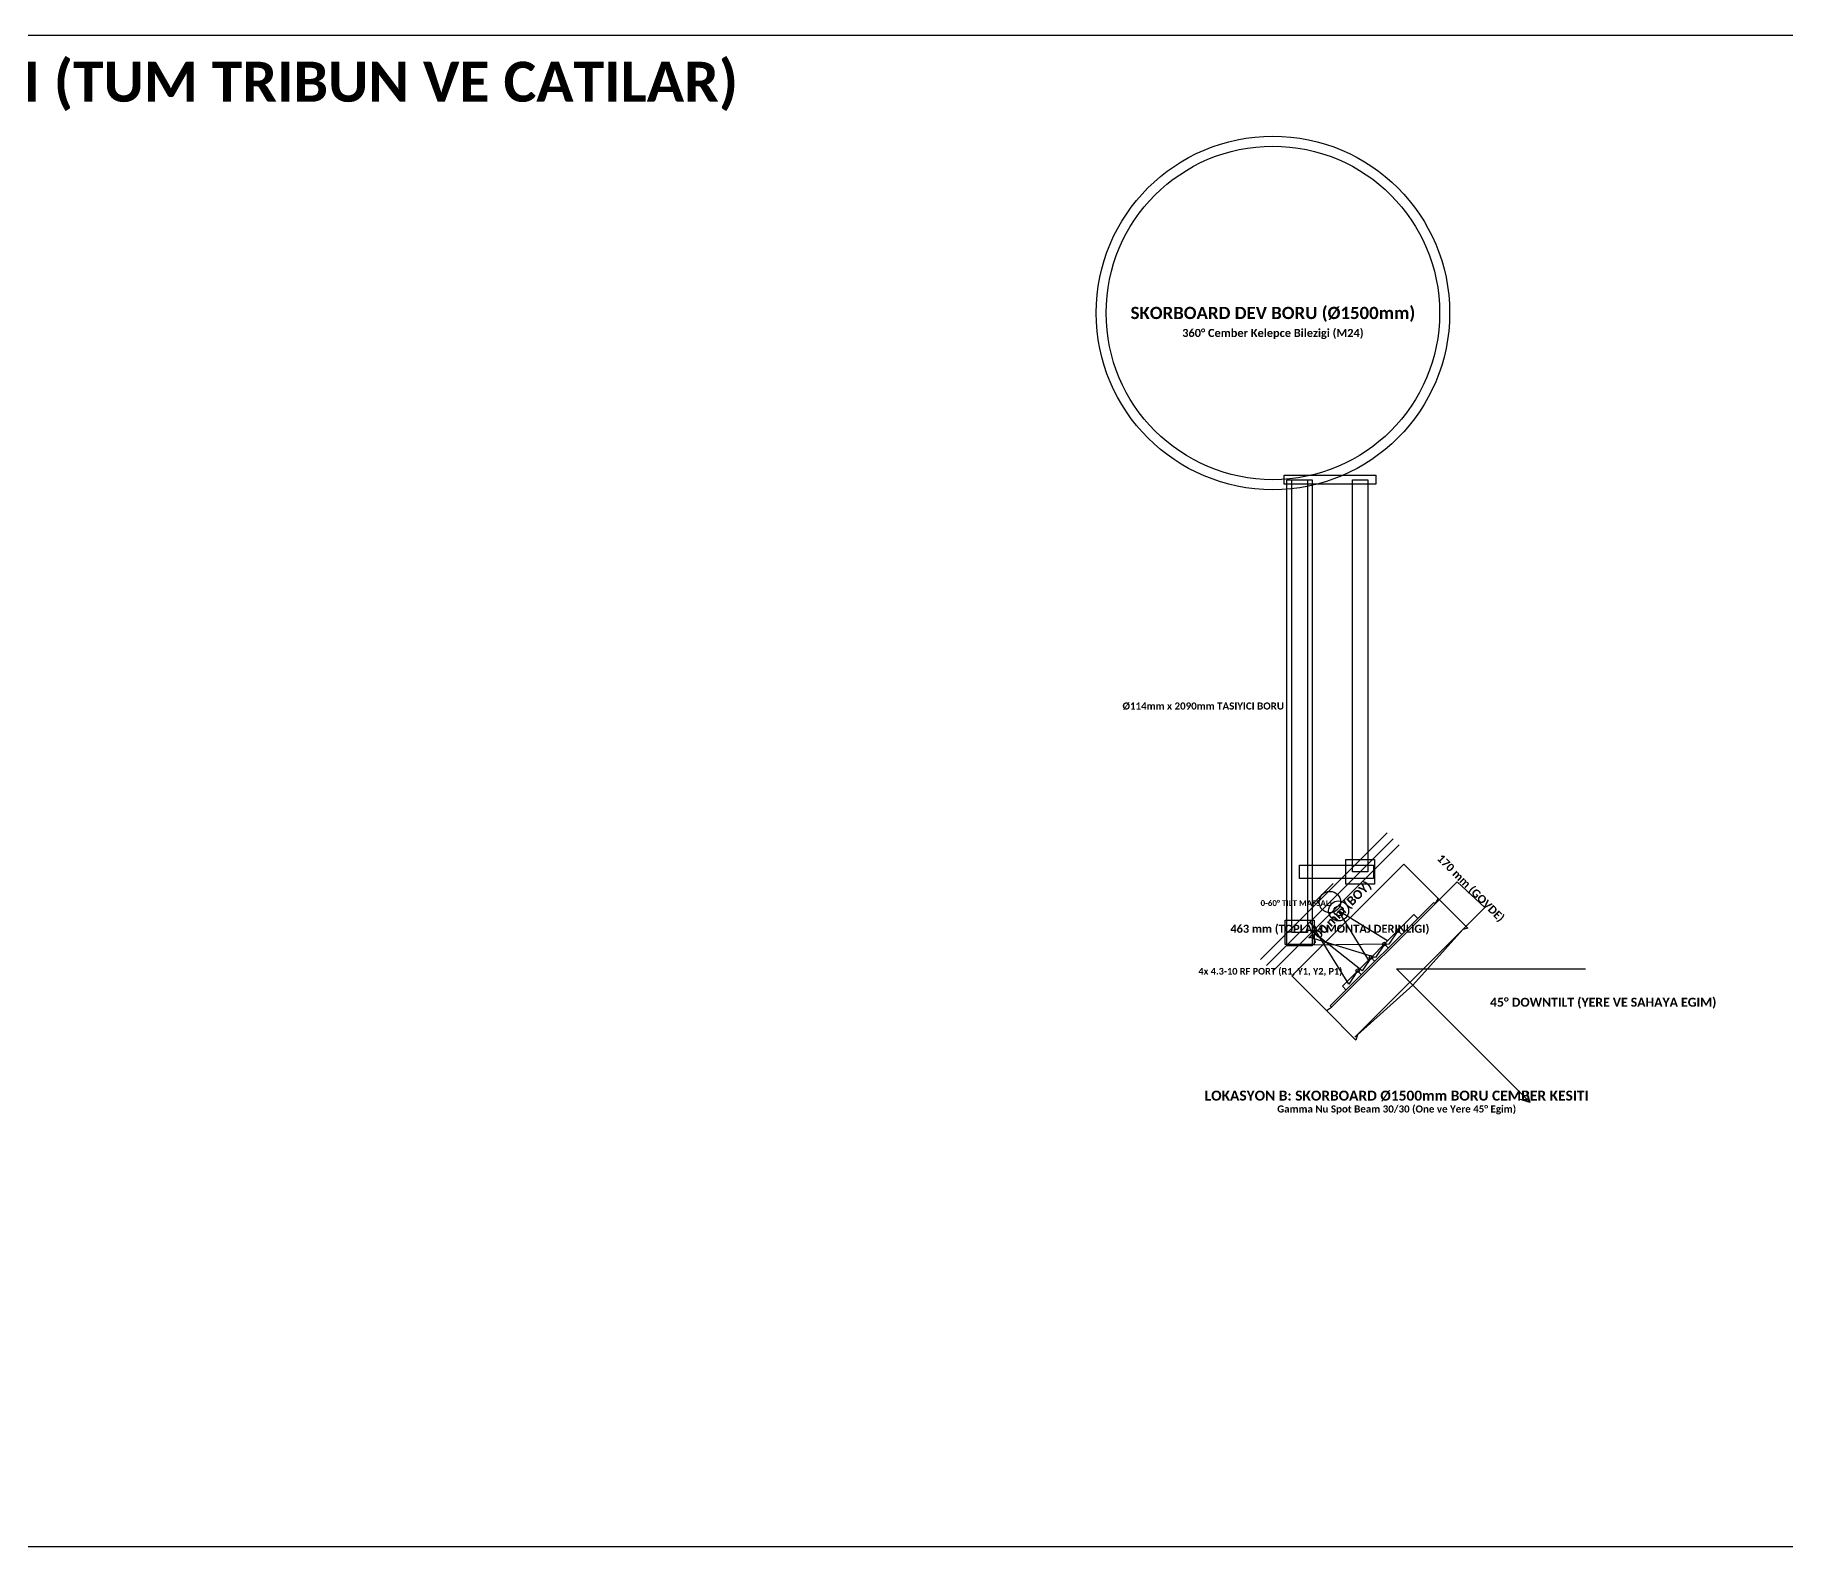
# Model space of a CAD drawing. Header units: metres. Extents: x -21.5 to 35.1, y -2.6 to 19.8.
# Drawn here: x -10.12 to -2.25, y -2.6 to 4.2 of the extents above; entities that cross this region are included whole.
import ezdxf
from ezdxf.enums import TextEntityAlignment as Align

# ---------------------------------------------------------------- set-up
doc = ezdxf.new("R2010")
doc.units = ezdxf.units.M
for name, color, linetype in [('CELIK_KIRIS_KOLON', 9, 'CONTINUOUS'), ('EKP_PANEL_ANTEN', 6, 'CONTINUOUS'), ('KABLO_TAVALARI', 6, 'CONTINUOUS'), ('METIN_BILGI', 7, 'CONTINUOUS'), ('MONTAJ_BORULARI', 2, 'CONTINUOUS'), ('OLCULER', 1, 'CONTINUOUS')]:
    doc.layers.add(name, color=color, linetype=linetype)
doc.styles.get("Standard").update_dxf_attribs({"font": 'calibrib.ttf'})

msp = doc.modelspace()

# ---------------------------------------------------------------- linework, layer by layer
at = {"layer": 'CELIK_KIRIS_KOLON'}
for p, q in [((-4.285, 0.384), (-4.384, 0.285)), ((-3.8331, 0.2984), (-4.2984, -0.1669)), ((-4.041, 0.1259), (-4.2609, 0.2609)), ((-4.1259, 0.041), (-4.2609, 0.2609)), ((-3.9226, 0.2443), (-4.2443, -0.0774)), ((-3.9049, 0.2266), (-3.9226, 0.2443)), ((-3.8331, 0.2984), (-3.8275, 0.2927)), ((-4.2443, -0.0774), (-4.2266, -0.0951)), ((-4.2984, -0.1669), (-4.2927, -0.1725))]:
    msp.add_line(p, q, dxfattribs=at)
for points in [[(-4.5066, 2.18), (-4.5066, 2.22), (-4.0943, 2.22), (-4.0943, 2.18)], [(-4.2293, 0.3816), (-4.2293, 0.4916), (-4.0993, 0.4916), (-4.0993, 0.3816)], [(-4.4366, 0.4066), (-4.4366, 0.4666), (-4.1043, 0.4666), (-4.1043, 0.4066)], [(-4.5016, 0.1093), (-4.5016, 0.2193), (-4.3716, 0.2193), (-4.3716, 0.1093)]]:
    msp.add_lwpolyline(points, close=True, dxfattribs=at)
for centre, radius in [((-4.5566, 2.95), 0.795), ((-4.3004, 0.3004), 0.0481), ((-4.2609, 0.2609), 0.045), ((-4.2609, 0.2609), 0.022)]:
    msp.add_circle(centre, radius, dxfattribs=at)
at = {"layer": 'EKP_PANEL_ANTEN'}
for p, q in [((-3.8275, 0.2927), (-3.8126, 0.3161)), ((-3.8126, 0.3161), (-3.6797, 0.1831)), ((-4.2927, -0.1725), (-3.8275, 0.2927)), ((-3.6924, 0.1874), (-4.1874, -0.3076)), ((-3.703, 0.1768), (-3.9272, -0.0728)), ((-3.6797, 0.1831), (-3.703, 0.1768)), ((-3.9272, -0.0728), (-4.1768, -0.297)), ((-4.3161, -0.1874), (-4.2927, -0.1725)), ((-4.1831, -0.3203), (-4.3161, -0.1874)), ((-4.1768, -0.297), (-4.1831, -0.3203))]:
    msp.add_line(p, q, dxfattribs=at)
at = {"layer": 'KABLO_TAVALARI'}
for p, q in [((-4.2154, -0.0685), (-4.3889, 0.2111)), ((-4.1553, -0.0084), (-4.3889, 0.1761)), ((-3.9951, 0.1718), (-4.0351, 0.1118)), ((-3.9774, 0.1541), (-3.9951, 0.1718)), ((-4.0952, 0.0517), (-4.3889, 0.1411)), ((-4.0351, 0.1118), (-4.3889, 0.1061)), ((-4.0552, 0.1117), (-4.0952, 0.0517)), ((-4.0375, 0.094), (-4.0552, 0.1117)), ((-4.1153, 0.0516), (-4.1553, -0.0084)), ((-4.0976, 0.0339), (-4.1153, 0.0516)), ((-4.1754, -0.0085), (-4.2154, -0.0685)), ((-4.1577, -0.0262), (-4.1754, -0.0085))]:
    msp.add_line(p, q, dxfattribs=at)
for centre in [(-3.9951, 0.1718), (-4.0552, 0.1117), (-4.1153, 0.0516), (-4.1754, -0.0085)]:
    msp.add_circle(centre, 0.008, dxfattribs=at)
at = {"layer": 'METIN_BILGI'}
msp.add_lwpolyline([(-18, -2.6), (-18, 4.2), (8, 4.2), (8, -2.6)], close=True, dxfattribs=at)
at = {"layer": 'MONTAJ_BORULARI'}
for p, q in [((-4.0428, 0.612), (-4.612, 0.0428)), ((-4.0158, 0.5851), (-4.5851, 0.0158)), ((-3.9889, 0.5581), (-4.5581, -0.0111))]:
    msp.add_line(p, q, dxfattribs=at)
for points in [[(-4.4936, 0.1043), (-4.4936, 2.2), (-4.3796, 2.2), (-4.3796, 0.1043)], [(-4.4716, 0.1643), (-4.4716, 2.2), (-4.4016, 2.2), (-4.4016, 0.1643)], [(-4.1993, 0.4366), (-4.1993, 2.2), (-4.1293, 2.2), (-4.1293, 0.4366)]]:
    msp.add_lwpolyline(points, close=True, dxfattribs=at)
msp.add_circle((-4.5566, 2.95), 0.75, dxfattribs=at)
at = {"layer": 'OLCULER'}
for p, q in [((-4.4716, -0.0318), (-3.9682, 0.4716)), ((-3.8126, 0.3161), (-3.9682, 0.4716)), ((-3.8275, 0.2927), (-3.7285, 0.3917)), ((-3.7285, 0.3917), (-3.604, 0.2758)), ((-3.703, 0.1768), (-3.604, 0.2758)), ((-4, 0), (-3.15, 0)), ((-4, 0), (-3.399, -0.601)), ((-4.3161, -0.1874), (-4.4716, -0.0318)), ((-3.399, -0.601), (-3.414, -0.551)), ((-3.399, -0.601), (-3.449, -0.586))]:
    msp.add_line(p, q, dxfattribs=at)

# ---------------------------------------------------------------- texts
at = {"layer": 'CELIK_KIRIS_KOLON'}
msp.add_text('0-60° TILT MAFSALI', height=0.026, dxfattribs=at).set_placement((-4.2909, 0.2959), align=Align.MIDDLE_RIGHT)
at = {"layer": 'KABLO_TAVALARI'}
msp.add_text('4x 4.3-10 RF PORT (R1, Y1, Y2, P1)', height=0.03, dxfattribs=at).set_placement((-4.244, -0.0106), align=Align.MIDDLE_RIGHT)
at = {"layer": 'METIN_BILGI'}
msp.add_text('BOLUM 4: LOKASYON BAZLI MONTAJ VE ASKI SISTEMI KESITLERI (TUM TRIBUN VE CATILAR)', height=0.18, dxfattribs=at).set_placement((-17.5, 3.9))
for s, height, p in [('SKORBOARD DEV BORU (Ø1500mm)', 0.055, (-4.5566, 2.95)), ('360° Cember Kelepce Bilezigi (M24)', 0.036, (-4.5566, 2.86)), ('LOKASYON B: SKORBOARD Ø1500mm BORU CEMBER KESITI', 0.045, (-4, -0.57)), ('Gamma Nu Spot Beam 30/30 (One ve Yere 45° Egim)', 0.032, (-4, -0.63))]:
    msp.add_text(s, height=height, dxfattribs=at).set_placement(p, align=Align.MIDDLE_CENTER)
msp.add_text('Ø114mm x 2090mm TASIYICI BORU', height=0.032, dxfattribs=at).set_placement((-4.5066, 1.1822), align=Align.MIDDLE_RIGHT)
at = {"layer": 'OLCULER'}
for s, height, rotation, p in [('170 mm (GOVDE)', 0.036, -45, (-3.6662, 0.3638)), ('700 mm (BOY)', 0.04, 45, (-4.2549, 0.2549))]:
    msp.add_text(s, height=height, rotation=rotation, dxfattribs=at).set_placement(p, align=Align.MIDDLE_CENTER)
msp.add_text('463 mm (TOPLAM MONTAJ DERINLIGI)', height=0.036, dxfattribs=at).set_placement((-4.3004, 0.1804), align=Align.MIDDLE_CENTER)
msp.add_text('45° DOWNTILT (YERE VE SAHAYA EGIM)', height=0.04, dxfattribs=at).set_placement((-3.58, -0.15), align=Align.MIDDLE_LEFT)

doc.saveas('drawing.dxf')
